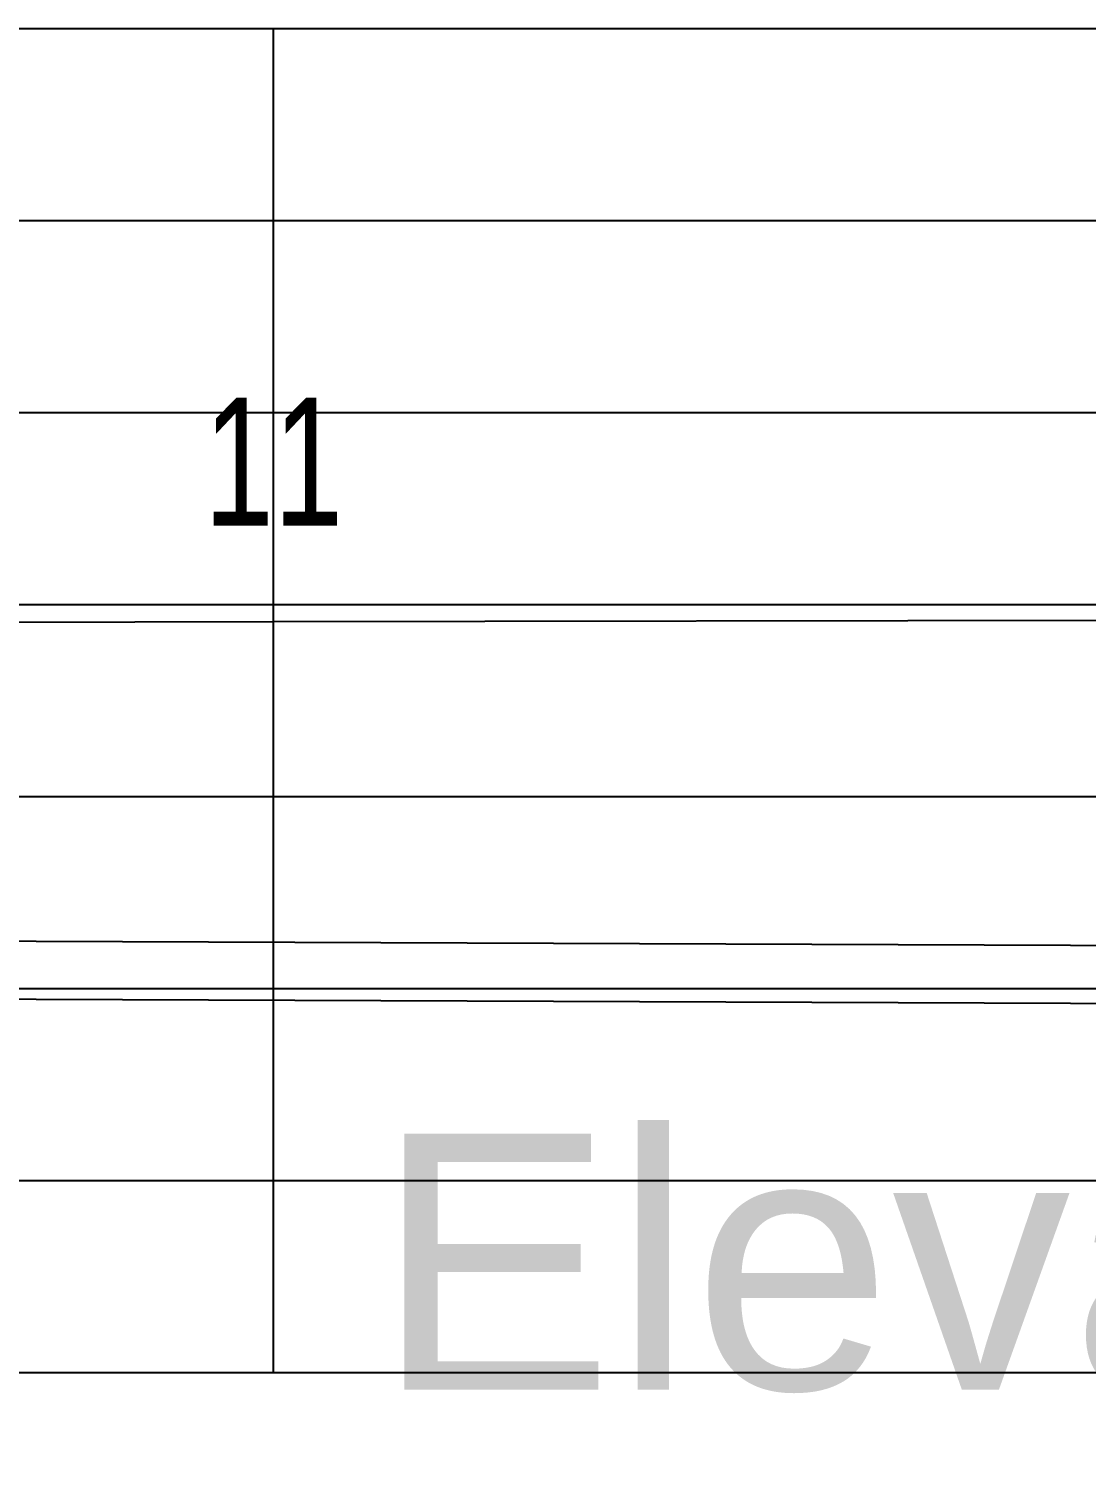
# Model space of a CAD drawing. Extents: x -160 to 364724, y -100 to 7353297.
# Drawn here: x 360225.64 to 360233.91, y 7349083.02 to 7349094.2 of the extents above; entities that cross this region are included whole.
import ezdxf
from ezdxf.enums import TextEntityAlignment as Align

# ---------------------------------------------------------------- set-up
doc = ezdxf.new("R2010")
doc.units = 0
doc.header["$LTSCALE"] = 5
for name, color, linetype in [('P_Perfil_Texto_Quadro', 2, 'Continuous'), ('PS_PERFIL_GRADE', 8, 'Continuous'), ('PS_PERFIL_TERRENO', 3, 'Continuous'), ('PS_PERFIL_TUBO', 7, 'Continuous'), ('PS_PONTOS_IDENTIFICACAO_TXT', 7, 'Continuous')]:
    doc.layers.add(name, color=color, linetype=linetype)
doc.styles.add('CARIMBO', font='arial.ttf', dxfattribs={"height": 2})
doc.styles.get("Standard").update_dxf_attribs({"font": 'arial.ttf'})

msp = doc.modelspace()

# ---------------------------------------------------------------- linework, layer by layer
at = {"layer": 'PS_PERFIL_GRADE', "linetype": 'Continuous'}
for p, q in [((359967.558, 7349094.199), (360707.558, 7349094.199)), ((359967.558, 7349092.699), (360707.558, 7349092.699)), ((359967.558, 7349091.199), (360707.558, 7349091.199)), ((359967.558, 7349089.699), (360707.558, 7349089.699)), ((359967.558, 7349088.199), (360707.558, 7349088.199)), ((359967.558, 7349086.699), (360707.558, 7349086.699))]:
    msp.add_line(p, q, dxfattribs=at)
at = {"layer": 'PS_PERFIL_TERRENO', "linetype": 'Continuous'}
msp.add_lwpolyline([(360127.558, 7349089.066), (360136.402, 7349089.111), (360136.402, 7349089.111), (360136.402, 7349089.111), (360136.402, 7349089.111), (360136.402, 7349089.111), (360147.558, 7349089.197), (360147.558, 7349089.197), (360167.558, 7349089.352), (360167.558, 7349089.352), (360186.402, 7349089.498), (360186.402, 7349089.498), (360186.402, 7349089.498), (360186.402, 7349089.498), (360186.402, 7349089.498), (360187.558, 7349089.5), (360187.558, 7349089.5), (360207.558, 7349089.533), (360207.558, 7349089.533), (360227.558, 7349089.566), (360227.558, 7349089.566), (360235.378, 7349089.579), (360268.89, 7349089.93)], dxfattribs=at)
at = {"layer": 'PS_PERFIL_TUBO', "linetype": 'Continuous'}
msp.add_lwpolyline([(360186.652, 7349086.768), (360235.128, 7349086.58), (360235.128, 7349087.03), (360186.652, 7349087.218)], close=True, dxfattribs=at)

# ---------------------------------------------------------------- texts
at = {"layer": 'PS_PONTOS_IDENTIFICACAO_TXT', "width": 0.7}
msp.add_text('11', height=1, dxfattribs=at).set_placement((360227.558, 7349090.316), align=Align.CENTER)

# ---------------------------------------------------------------- next in the draw order: texts
at = {"layer": 'P_Perfil_Texto_Quadro', "color": 3, "linetype": 'Continuous', "lineweight": -3, "insert": (360237.9, 7349082.9), "char_height": 2, "width": 22.358, "attachment_point": 5, "style": 'CARIMBO', "bg_fill": 3, "box_fill_scale": 1.5, "bg_fill_color": 256, "bg_fill_transparency": 0}
msp.add_mtext('Elevatória A-01\\PE 12', dxfattribs=at)

# ---------------------------------------------------------------- next in the draw order: linework, layer by layer
at = {"layer": 'PS_PERFIL_GRADE', "linetype": 'Continuous'}
for p, q in [((360227.558, 7349083.699), (360227.558, 7349094.199)), ((359967.558, 7349085.199), (360707.558, 7349085.199)), ((359967.558, 7349083.699), (360707.558, 7349083.699))]:
    msp.add_line(p, q, dxfattribs=at)

doc.saveas('drawing.dxf')
